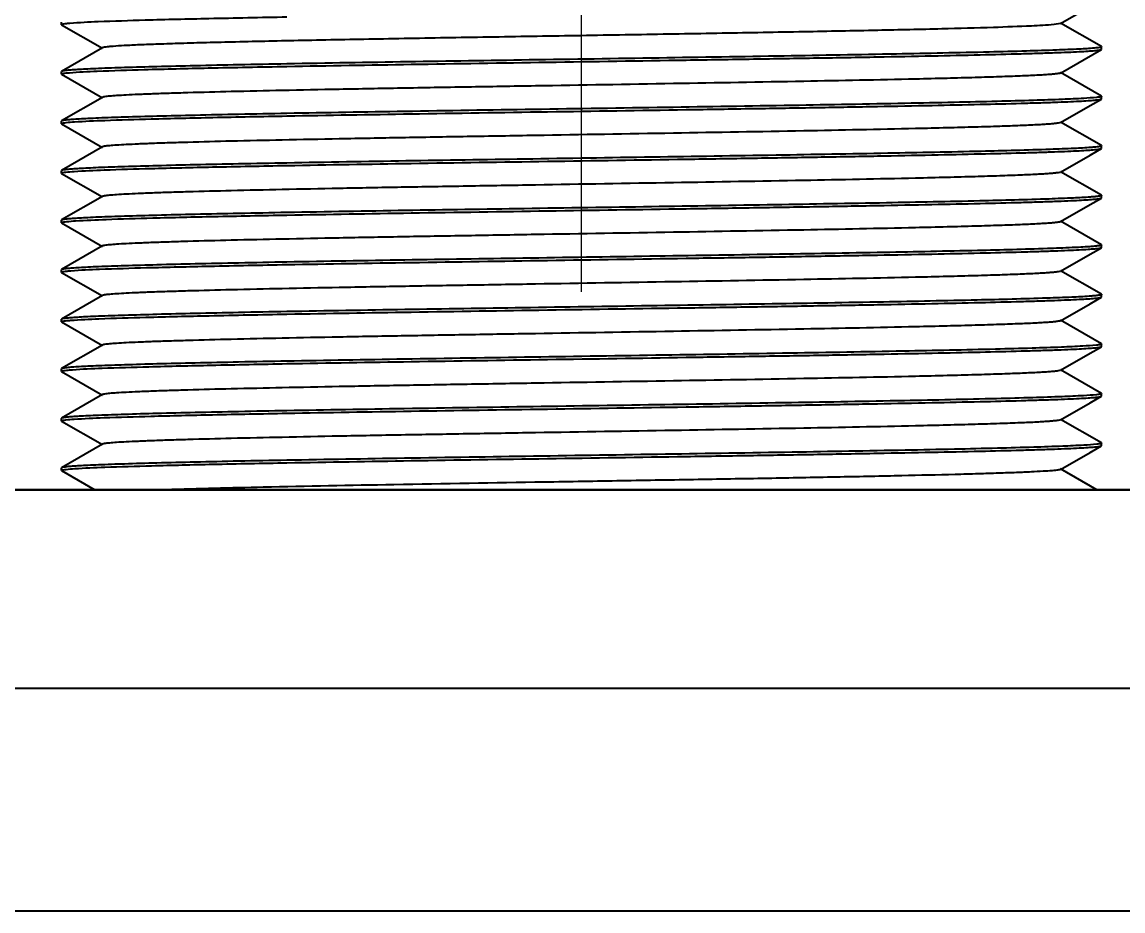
# Model space of a CAD drawing. Header units: millimetres. Extents: x 1122 to 9824, y -1894 to 216.
# Drawn here: x 9041.09 to 9063.32, y 94.32 to 112.26 of the extents above; entities that cross this region are included whole.
import ezdxf

# ---------------------------------------------------------------- set-up
doc = ezdxf.new("R2010")
doc.units = ezdxf.units.MM
doc.header["$LTSCALE"] = 40
doc.layers.add('DEF_LAYER_AXIS', color=7, linetype='Continuous')
doc.styles.add('DLB3013-CR2S_시공도$0$Daelim Dimension', font='')
doc.styles.get('DLB3013-CR2S_시공도$0$Daelim Dimension').set_extended_font_data('나눔고딕')
doc.dimstyles.new('DLB3013-CR2S_시공도$0$DEFAULT', dxfattribs={"dimscale": 2, "dimtxt": 2, "dimasz": 2, "dimexe": 0, "dimexo": 2, "dimgap": 1, "dimtad": 1, "dimdec": 1, "dimzin": 9, "dimdsep": 46, "dimtxsty": 'DLB3013-CR2S_시공도$0$Daelim Dimension', "dimcen": 0.5, "dimclrd": 252, "dimclre": 252, "dimclrt": 3, "dimadec": 1, "dimazin": 0, "dimtfac": 1, "dimtdec": 1, "dimtix": 1, "dimtmove": 0, "dimatfit": 3, "dimfxl": 1, "dimtolj": 1, "dimtzin": 1, "dimlwd": 9, "dimlwe": 9, "dimarcsym": 0})

# ---------------------------------------------------------------- blocks, each defined once
blk = doc.blocks.new('*D12')
at = {"color": 5, "lineweight": 9, "ltscale": 0.5, "transparency": 16777216}
for p, q in [((8880.08, 106.816), (8880.08, 151.352)), ((9052.384, 106.816), (9052.384, 151.352)), ((9043.384, 149.352), (8889.08, 149.352))]:
    blk.add_line(p, q, dxfattribs=at)
at = {"color": 5, "ltscale": 0.5, "transparency": 16777216}
for points in [[(8889.08, 150.852), (8889.08, 147.852), (8880.08, 149.352)], [(9043.384, 150.852), (9043.384, 147.852), (9052.384, 149.352)]]:
    blk.add_solid(points, dxfattribs=at)
at = {"layer": 'Defpoints', "color": 0, "ltscale": 0.5, "transparency": 16777216}
for p in [(8880.08, 149.352), (8880.08, 102.816), (9052.384, 102.816)]:
    blk.add_point(p, dxfattribs=at)
at = {"color": 7, "ltscale": 0.5, "transparency": 16777216, "insert": (8966.232, 156.796), "char_height": 10, "attachment_point": 5, "style": 'DLB3013-CR2S_시공도$0$Daelim Dimension'}
blk.add_mtext('\\A1;150~210', dxfattribs=at)

msp = doc.modelspace()

# ---------------------------------------------------------------- linework, layer by layer
at = {"color": 7, "linetype": 'Continuous'}
for p, q in [((9062.058, 112.229), (9062.653, 112.573)), ((9041.884, 112.208), (9041.885, 112.21)), ((9041.888, 112.204), (9041.884, 112.208)), ((9041.885, 112.21), (9041.885, 112.21)), ((9041.888, 112.204), (9042.711, 111.729)), ((9062.058, 112.229), (9061.925, 112.207)), ((9062.881, 111.763), (9062.058, 112.238)), ((9042.711, 111.738), (9041.888, 111.263)), ((9062.058, 111.229), (9062.881, 111.704)), ((9062.881, 111.763), (9062.884, 111.758)), ((9062.881, 111.704), (9062.884, 111.708)), ((9062.884, 111.757), (9062.883, 111.756)), ((9041.888, 111.263), (9041.884, 111.258)), ((9041.888, 111.204), (9041.884, 111.208)), ((9041.885, 111.21), (9041.885, 111.211)), ((9041.888, 111.204), (9042.711, 110.729)), ((9062.881, 110.763), (9062.058, 111.238)), ((9042.711, 110.738), (9041.888, 110.263)), ((9062.653, 110.573), (9062.881, 110.704)), ((9062.881, 110.763), (9062.884, 110.758)), ((9062.881, 110.704), (9062.884, 110.708)), ((9062.058, 110.229), (9062.653, 110.573)), ((9041.888, 110.263), (9041.884, 110.258)), ((9041.888, 110.204), (9041.884, 110.208)), ((9041.888, 110.204), (9042.711, 109.729)), ((9062.881, 109.763), (9062.058, 110.238)), ((9042.711, 109.738), (9041.888, 109.263)), ((9062.653, 109.573), (9062.881, 109.704)), ((9062.881, 109.763), (9062.884, 109.758)), ((9062.881, 109.704), (9062.884, 109.708)), ((9062.884, 109.758), (9062.884, 109.757)), ((9062.884, 109.757), (9062.884, 109.757)), ((9062.058, 109.229), (9062.653, 109.573)), ((9041.888, 109.263), (9041.884, 109.258)), ((9041.888, 109.204), (9041.884, 109.208)), ((9041.888, 109.204), (9042.711, 108.729)), ((9041.891, 109.214), (9041.892, 109.214)), ((9062.881, 108.763), (9062.058, 109.238)), ((9042.711, 108.738), (9041.888, 108.263)), ((9062.653, 108.573), (9062.881, 108.704)), ((9062.881, 108.763), (9062.884, 108.758)), ((9062.881, 108.704), (9062.884, 108.708)), ((9062.884, 108.758), (9062.884, 108.757)), ((9062.884, 108.757), (9062.884, 108.757)), ((9062.058, 108.229), (9062.653, 108.573)), ((9041.888, 108.263), (9041.884, 108.258)), ((9041.888, 108.204), (9041.884, 108.208)), ((9041.888, 108.204), (9042.711, 107.729)), ((9062.881, 107.763), (9062.058, 108.238)), ((9042.711, 107.738), (9041.888, 107.263)), ((9062.653, 107.573), (9062.881, 107.704)), ((9062.881, 107.763), (9062.884, 107.758)), ((9062.881, 107.704), (9062.884, 107.708)), ((9062.884, 107.758), (9062.884, 107.757)), ((9062.884, 107.757), (9062.884, 107.757)), ((9062.058, 107.229), (9062.653, 107.573)), ((9041.888, 107.263), (9041.884, 107.258)), ((9041.884, 107.208), (9041.885, 107.21)), ((9041.888, 107.204), (9041.884, 107.208)), ((9041.885, 107.21), (9041.885, 107.21)), ((9041.888, 107.204), (9042.711, 106.729)), ((9062.881, 106.763), (9062.058, 107.238)), ((9042.711, 106.738), (9041.888, 106.263)), ((9062.653, 106.573), (9062.881, 106.704)), ((9062.881, 106.763), (9062.884, 106.758)), ((9062.882, 106.755), (9062.881, 106.754)), ((9062.881, 106.704), (9062.884, 106.708)), ((9062.058, 106.229), (9062.653, 106.573)), ((9041.888, 106.263), (9041.884, 106.258)), ((9041.884, 106.208), (9041.885, 106.21)), ((9041.888, 106.204), (9041.884, 106.208)), ((9041.885, 106.21), (9041.885, 106.21)), ((9041.888, 106.204), (9042.711, 105.729)), ((9062.881, 105.763), (9062.058, 106.238)), ((9042.711, 105.738), (9041.888, 105.263)), ((9062.653, 105.573), (9062.881, 105.704)), ((9062.881, 105.763), (9062.884, 105.758)), ((9062.881, 105.704), (9062.884, 105.708)), ((9062.058, 105.229), (9062.653, 105.573)), ((9041.888, 105.263), (9041.884, 105.258)), ((9041.888, 105.204), (9041.884, 105.208)), ((9041.887, 105.212), (9041.888, 105.213)), ((9041.888, 105.204), (9042.711, 104.729)), ((9062.881, 104.763), (9062.058, 105.238)), ((9042.711, 104.738), (9041.888, 104.263)), ((9062.653, 104.573), (9062.881, 104.704)), ((9062.881, 104.763), (9062.884, 104.758)), ((9062.881, 104.704), (9062.884, 104.708)), ((9062.058, 104.229), (9062.653, 104.573)), ((9041.888, 104.263), (9041.884, 104.258)), ((9041.888, 104.204), (9041.884, 104.208)), ((9041.888, 104.204), (9042.711, 103.729)), ((9062.881, 103.763), (9062.058, 104.238)), ((9042.711, 103.738), (9041.888, 103.263)), ((9062.653, 103.573), (9062.881, 103.704)), ((9062.881, 103.763), (9062.884, 103.758)), ((9062.881, 103.704), (9062.884, 103.708)), ((9062.058, 103.229), (9062.653, 103.573)), ((9041.888, 103.263), (9041.884, 103.258)), ((9041.888, 103.204), (9041.884, 103.208)), ((9041.888, 103.204), (9042.56, 102.816)), ((9062.788, 102.816), (9062.058, 103.238)), ((9081.384, 102.816), (9023.384, 102.816)), ((9023.384, 98.816), (9081.384, 98.816)), ((9038.384, 94.316), (9066.384, 94.316))]:
    msp.add_line(p, q, dxfattribs=at)
at = {"ltscale": 0.5}
msp.add_line((8803.089, 102.816), (9511.995, 102.816), dxfattribs=at)
at = {"color": 7, "linetype": 'Continuous'}
for points, knots in [([(9042.056, 112.237), (9042.245, 112.253), (9042.751, 112.275), (9043.685, 112.305), (9044.956, 112.334), (9045.911, 112.353), (9046.437, 112.363)], [0, 0, 0, 0, 0.130107, 0.346186, 0.639935, 1, 1, 1, 1]), ([(9041.885, 112.21), (9041.889, 112.215), (9041.907, 112.219), (9041.939, 112.225), (9041.992, 112.231), (9042.033, 112.235), (9042.056, 112.237)], [0, 0, 0, 0, 0.094898, 0.291823, 0.593421, 1, 1, 1, 1]), ([(9061.925, 112.207), (9061.773, 112.192), (9061.365, 112.172), (9060.609, 112.143), (9059.575, 112.116), (9058.298, 112.087), (9056.821, 112.059), (9055.195, 112.03), (9053.474, 112.001), (9051.716, 111.972), (9049.98, 111.944), (9048.326, 111.915), (9046.809, 111.886), (9045.654, 111.862), (9044.836, 111.841), (9044.316, 111.827), (9043.864, 111.812), (9043.483, 111.798), (9043.178, 111.784), (9042.973, 111.771), (9042.848, 111.761), (9042.784, 111.754), (9042.741, 111.747), (9042.718, 111.742), (9042.711, 111.738)], [0, 0, 0, 0, 0.02387, 0.063682, 0.118101, 0.185295, 0.262996, 0.348581, 0.43916, 0.531675, 0.623002, 0.710056, 0.789899, 0.859835, 0.890334, 0.917504, 0.94111, 0.960961, 0.976882, 0.988748, 0.993128, 0.996461, 0.998748, 1, 1, 1, 1]), ([(9062.736, 111.732), (9062.636, 111.723), (9062.383, 111.708), (9061.926, 111.689), (9061.321, 111.67), (9060.243, 111.642), (9058.612, 111.608), (9056.39, 111.57), (9053.917, 111.531), (9050.571, 111.481), (9048.067, 111.442), (9046.437, 111.413)], [0, 0, 0, 0, 0.018503, 0.046662, 0.08403, 0.130036, 0.244945, 0.384217, 0.539155, 0.700093, 1, 1, 1, 1]), ([(9046.437, 111.363), (9047.273, 111.378), (9049.026, 111.407), (9051.714, 111.448), (9054.018, 111.483), (9055.836, 111.512), (9057.123, 111.533), (9058.324, 111.554), (9059.419, 111.575), (9060.387, 111.596), (9061.106, 111.614), (9061.606, 111.629), (9061.92, 111.639), (9062.19, 111.65), (9062.417, 111.66), (9062.599, 111.671), (9062.734, 111.681), (9062.818, 111.689), (9062.862, 111.698), (9062.876, 111.702), (9062.881, 111.704)], [0, 0, 0, 0, 0.152439, 0.31984, 0.490227, 0.572712, 0.651405, 0.724892, 0.791853, 0.851082, 0.901513, 0.923143, 0.942246, 0.958742, 0.972555, 0.983621, 0.9919, 0.997355, 0.999024, 1, 1, 1, 1]), ([(9062.883, 111.756), (9062.88, 111.752), (9062.864, 111.749), (9062.836, 111.742), (9062.791, 111.737), (9062.756, 111.733), (9062.736, 111.732)], [0, 0, 0, 0, 0.100121, 0.29881, 0.598663, 1, 1, 1, 1]), ([(9062.884, 111.758), (9062.884, 111.758), (9062.884, 111.758), (9062.884, 111.757), (9062.884, 111.757)], [0, 0, 0, 0, 0.476083, 1, 1, 1, 1]), ([(9046.437, 111.413), (9046.112, 111.407), (9045.493, 111.395), (9044.618, 111.376), (9043.849, 111.358), (9043.2, 111.339), (9042.736, 111.324), (9042.431, 111.31), (9042.254, 111.301), (9042.112, 111.292), (9042.005, 111.284), (9041.935, 111.274), (9041.898, 111.268), (9041.888, 111.263)], [0, 0, 0, 0, 0.214254, 0.40763, 0.577152, 0.720566, 0.835937, 0.88257, 0.921622, 0.952971, 0.9765, 0.992159, 1, 1, 1, 1]), ([(9041.884, 111.208), (9041.884, 111.209), (9041.885, 111.209), (9041.885, 111.21), (9041.885, 111.21)], [0, 0, 0, 0, 0.47855, 1, 1, 1, 1]), ([(9041.885, 111.211), (9041.889, 111.214), (9041.906, 111.218), (9041.936, 111.225), (9041.985, 111.231), (9042.022, 111.234), (9042.044, 111.236)], [0, 0, 0, 0, 0.097503, 0.295262, 0.595966, 1, 1, 1, 1]), ([(9042.044, 111.236), (9042.231, 111.252), (9042.734, 111.274), (9043.669, 111.304), (9044.946, 111.334), (9045.907, 111.353), (9046.437, 111.363)], [0, 0, 0, 0, 0.128187, 0.343721, 0.638184, 1, 1, 1, 1]), ([(9062.058, 111.229), (9062.05, 111.225), (9062.026, 111.22), (9061.979, 111.212), (9061.91, 111.205), (9061.819, 111.197), (9061.705, 111.19), (9061.511, 111.179), (9061.217, 111.166), (9060.802, 111.151), (9060.309, 111.136), (9059.743, 111.121), (9058.588, 111.093), (9056.746, 111.057), (9054.187, 111.013), (9051.922, 110.976), (9050.091, 110.945), (9048.77, 110.923), (9047.525, 110.9), (9046.381, 110.877), (9045.362, 110.855), (9044.602, 110.835), (9044.072, 110.819), (9043.738, 110.808), (9043.449, 110.796), (9043.207, 110.785), (9043.013, 110.774), (9042.868, 110.763), (9042.778, 110.754), (9042.731, 110.745), (9042.716, 110.741), (9042.711, 110.738)], [0, 0, 0, 0, 0.001327, 0.003784, 0.007382, 0.012117, 0.017983, 0.024967, 0.042217, 0.063716, 0.08926, 0.118617, 0.151512, 0.268237, 0.404203, 0.548122, 0.619329, 0.688046, 0.752839, 0.812359, 0.86536, 0.910739, 0.930271, 0.947553, 0.9625, 0.975035, 0.98509, 0.992619, 0.997588, 0.999109, 1, 1, 1, 1]), ([(9062.788, 110.737), (9062.7, 110.727), (9062.469, 110.713), (9062.043, 110.693), (9061.46, 110.674), (9060.731, 110.654), (9059.866, 110.634), (9058.485, 110.606), (9056.542, 110.572), (9054.041, 110.533), (9051.433, 110.494), (9048.886, 110.455), (9047.228, 110.427), (9046.437, 110.413)], [0, 0, 0, 0, 0.016213, 0.042445, 0.078281, 0.12315, 0.176326, 0.236948, 0.376503, 0.532807, 0.695795, 0.854945, 1, 1, 1, 1]), ([(9046.437, 110.363), (9047.273, 110.378), (9049.026, 110.407), (9051.714, 110.448), (9054.018, 110.483), (9055.836, 110.512), (9057.123, 110.533), (9058.324, 110.554), (9059.419, 110.575), (9060.387, 110.596), (9061.106, 110.614), (9061.606, 110.629), (9061.92, 110.639), (9062.19, 110.65), (9062.417, 110.66), (9062.599, 110.671), (9062.734, 110.681), (9062.818, 110.689), (9062.862, 110.698), (9062.876, 110.702), (9062.881, 110.704)], [0, 0, 0, 0, 0.15244, 0.319838, 0.490223, 0.572708, 0.651402, 0.724893, 0.791854, 0.85108, 0.901513, 0.92314, 0.942245, 0.95874, 0.97255, 0.983621, 0.991898, 0.997352, 0.999023, 1, 1, 1, 1]), ([(9062.884, 110.758), (9062.884, 110.756), (9062.874, 110.751), (9062.857, 110.747), (9062.826, 110.741), (9062.802, 110.738), (9062.788, 110.737)], [0, 0, 0, 0, 0.080876, 0.269489, 0.575344, 1, 1, 1, 1]), ([(9046.437, 110.413), (9046.112, 110.407), (9045.493, 110.395), (9044.618, 110.376), (9043.849, 110.358), (9043.2, 110.339), (9042.736, 110.324), (9042.431, 110.31), (9042.254, 110.301), (9042.112, 110.292), (9042.005, 110.284), (9041.935, 110.274), (9041.898, 110.268), (9041.888, 110.263)], [0, 0, 0, 0, 0.214252, 0.407631, 0.577154, 0.720569, 0.835941, 0.882575, 0.921626, 0.952973, 0.976504, 0.992161, 1, 1, 1, 1]), ([(9042.148, 110.244), (9042.351, 110.258), (9042.868, 110.279), (9043.798, 110.307), (9045.025, 110.336), (9045.938, 110.353), (9046.437, 110.363)], [0, 0, 0, 0, 0.142101, 0.361572, 0.650864, 1, 1, 1, 1]), ([(9041.884, 110.208), (9041.884, 110.209), (9041.886, 110.213), (9041.89, 110.214), (9041.893, 110.215)], [0, 0, 0, 0, 0.151509, 1, 1, 1, 1]), ([(9041.893, 110.215), (9041.903, 110.219), (9041.931, 110.224), (9042.016, 110.235), (9042.091, 110.24), (9042.148, 110.244)], [0, 0, 0, 0, 0.123557, 0.331324, 1, 1, 1, 1]), ([(9062.058, 110.229), (9062.05, 110.225), (9062.026, 110.22), (9061.979, 110.212), (9061.91, 110.205), (9061.819, 110.197), (9061.705, 110.19), (9061.511, 110.179), (9061.217, 110.166), (9060.802, 110.151), (9060.309, 110.136), (9059.743, 110.121), (9058.588, 110.093), (9056.746, 110.057), (9054.187, 110.013), (9051.922, 109.976), (9050.091, 109.945), (9048.77, 109.923), (9047.525, 109.9), (9046.381, 109.877), (9045.362, 109.855), (9044.602, 109.835), (9044.072, 109.819), (9043.738, 109.808), (9043.449, 109.796), (9043.207, 109.785), (9043.013, 109.774), (9042.868, 109.763), (9042.778, 109.754), (9042.731, 109.745), (9042.716, 109.741), (9042.711, 109.738)], [0, 0, 0, 0, 0.001326, 0.003781, 0.00738, 0.012117, 0.017982, 0.024963, 0.042217, 0.063713, 0.089259, 0.118614, 0.151511, 0.268235, 0.404201, 0.548121, 0.619327, 0.688044, 0.752838, 0.812356, 0.865357, 0.910739, 0.930267, 0.947552, 0.962499, 0.975032, 0.98509, 0.992617, 0.997585, 0.999108, 1, 1, 1, 1]), ([(9062.671, 109.726), (9062.559, 109.718), (9062.284, 109.703), (9061.544, 109.675), (9060.289, 109.643), (9058.444, 109.605), (9056.233, 109.568), (9053.79, 109.53), (9050.498, 109.48), (9048.037, 109.442), (9046.437, 109.413)], [0, 0, 0, 0, 0.020775, 0.050821, 0.136806, 0.252791, 0.391777, 0.545359, 0.704281, 1, 1, 1, 1]), ([(9046.437, 109.363), (9047.273, 109.378), (9049.026, 109.407), (9051.714, 109.448), (9054.018, 109.483), (9055.836, 109.511), (9057.122, 109.533), (9058.324, 109.554), (9059.418, 109.575), (9060.387, 109.596), (9061.106, 109.614), (9061.606, 109.629), (9061.92, 109.639), (9062.19, 109.65), (9062.417, 109.66), (9062.599, 109.671), (9062.734, 109.681), (9062.818, 109.689), (9062.862, 109.698), (9062.876, 109.702), (9062.881, 109.704)], [0, 0, 0, 0, 0.152437, 0.319827, 0.490204, 0.572691, 0.651387, 0.72488, 0.791842, 0.85107, 0.901504, 0.923133, 0.94224, 0.958736, 0.972548, 0.98362, 0.991897, 0.997352, 0.999023, 1, 1, 1, 1]), ([(9062.884, 109.757), (9062.88, 109.751), (9062.857, 109.748), (9062.818, 109.739), (9062.752, 109.733), (9062.701, 109.728), (9062.671, 109.726)], [0, 0, 0, 0, 0.088134, 0.282952, 0.586883, 1, 1, 1, 1]), ([(9046.437, 109.413), (9046.112, 109.407), (9045.493, 109.395), (9044.618, 109.376), (9043.849, 109.358), (9043.2, 109.339), (9042.736, 109.324), (9042.431, 109.31), (9042.254, 109.301), (9042.112, 109.292), (9042.005, 109.284), (9041.935, 109.274), (9041.898, 109.268), (9041.888, 109.263)], [0, 0, 0, 0, 0.214272, 0.407622, 0.577137, 0.720559, 0.83593, 0.882563, 0.921623, 0.952968, 0.976495, 0.992162, 1, 1, 1, 1]), ([(9041.884, 109.208), (9041.884, 109.21), (9041.888, 109.212), (9041.89, 109.214), (9041.891, 109.214)], [0, 0, 0, 0, 0.636136, 1, 1, 1, 1]), ([(9041.892, 109.214), (9041.901, 109.218), (9041.928, 109.223), (9042.011, 109.235), (9042.085, 109.24), (9042.141, 109.244)], [0, 0, 0, 0, 0.119972, 0.326485, 1, 1, 1, 1]), ([(9042.141, 109.244), (9042.343, 109.258), (9042.86, 109.279), (9043.791, 109.307), (9045.02, 109.335), (9045.936, 109.353), (9046.437, 109.363)], [0, 0, 0, 0, 0.141343, 0.360597, 0.650165, 1, 1, 1, 1]), ([(9062.058, 109.229), (9062.05, 109.225), (9062.026, 109.22), (9061.979, 109.212), (9061.91, 109.205), (9061.819, 109.197), (9061.705, 109.19), (9061.511, 109.179), (9061.217, 109.166), (9060.802, 109.151), (9060.309, 109.136), (9059.743, 109.121), (9058.588, 109.093), (9056.746, 109.057), (9054.187, 109.013), (9051.922, 108.976), (9050.091, 108.945), (9048.77, 108.923), (9047.525, 108.9), (9046.381, 108.877), (9045.362, 108.855), (9044.602, 108.835), (9044.072, 108.819), (9043.738, 108.808), (9043.449, 108.796), (9043.207, 108.785), (9043.013, 108.774), (9042.868, 108.763), (9042.778, 108.754), (9042.731, 108.745), (9042.716, 108.741), (9042.711, 108.738)], [0, 0, 0, 0, 0.001328, 0.003784, 0.00738, 0.012116, 0.017984, 0.024967, 0.042217, 0.063716, 0.089259, 0.118617, 0.151511, 0.268237, 0.404203, 0.548122, 0.619329, 0.688046, 0.752839, 0.812357, 0.86536, 0.91074, 0.93027, 0.947552, 0.962501, 0.975034, 0.985089, 0.99262, 0.997586, 0.999108, 1, 1, 1, 1]), ([(9062.66, 108.725), (9062.546, 108.717), (9062.268, 108.703), (9061.523, 108.674), (9060.263, 108.642), (9058.417, 108.605), (9056.208, 108.567), (9053.769, 108.529), (9050.486, 108.48), (9048.033, 108.442), (9046.437, 108.413)], [0, 0, 0, 0, 0.021126, 0.051467, 0.137858, 0.25401, 0.392952, 0.546327, 0.704932, 1, 1, 1, 1]), ([(9046.437, 108.363), (9047.273, 108.378), (9049.026, 108.407), (9051.714, 108.448), (9054.018, 108.483), (9055.836, 108.511), (9057.122, 108.533), (9058.324, 108.554), (9059.418, 108.575), (9060.387, 108.596), (9061.106, 108.614), (9061.606, 108.629), (9061.92, 108.639), (9062.19, 108.65), (9062.417, 108.66), (9062.599, 108.671), (9062.734, 108.681), (9062.818, 108.689), (9062.862, 108.698), (9062.876, 108.702), (9062.881, 108.704)], [0, 0, 0, 0, 0.152437, 0.319824, 0.490203, 0.572691, 0.651387, 0.724878, 0.79184, 0.851066, 0.9015, 0.92313, 0.942238, 0.958734, 0.972547, 0.983619, 0.991896, 0.997352, 0.999023, 1, 1, 1, 1]), ([(9062.884, 108.757), (9062.883, 108.755), (9062.876, 108.752), (9062.856, 108.746), (9062.814, 108.74), (9062.745, 108.732), (9062.691, 108.728), (9062.66, 108.725)], [0, 0, 0, 0, 0.03099, 0.08743, 0.281671, 0.585857, 1, 1, 1, 1]), ([(9046.437, 108.413), (9046.112, 108.407), (9045.493, 108.395), (9044.618, 108.376), (9043.849, 108.358), (9043.2, 108.339), (9042.736, 108.324), (9042.431, 108.31), (9042.254, 108.301), (9042.112, 108.292), (9042.005, 108.284), (9041.935, 108.274), (9041.898, 108.268), (9041.888, 108.263)], [0, 0, 0, 0, 0.214273, 0.407627, 0.577136, 0.720554, 0.835925, 0.882559, 0.921619, 0.952966, 0.976494, 0.992161, 1, 1, 1, 1]), ([(9042.17, 108.246), (9042.376, 108.259), (9042.894, 108.28), (9043.823, 108.308), (9045.04, 108.336), (9045.944, 108.353), (9046.437, 108.363)], [0, 0, 0, 0, 0.144558, 0.364711, 0.653088, 1, 1, 1, 1]), ([(9041.884, 108.208), (9041.884, 108.209), (9041.887, 108.214), (9041.893, 108.215), (9041.898, 108.216)], [0, 0, 0, 0, 0.135456, 1, 1, 1, 1]), ([(9041.898, 108.216), (9041.909, 108.22), (9041.94, 108.225), (9042.031, 108.236), (9042.11, 108.242), (9042.17, 108.246)], [0, 0, 0, 0, 0.131397, 0.3419, 1, 1, 1, 1]), ([(9062.058, 108.229), (9062.05, 108.225), (9062.026, 108.22), (9061.979, 108.212), (9061.91, 108.205), (9061.819, 108.197), (9061.705, 108.19), (9061.511, 108.179), (9061.217, 108.166), (9060.802, 108.151), (9060.309, 108.136), (9059.743, 108.121), (9058.588, 108.093), (9056.746, 108.057), (9054.187, 108.013), (9051.922, 107.976), (9050.091, 107.945), (9048.77, 107.923), (9047.525, 107.9), (9046.381, 107.877), (9045.362, 107.855), (9044.602, 107.835), (9044.072, 107.819), (9043.738, 107.808), (9043.449, 107.796), (9043.207, 107.785), (9043.013, 107.774), (9042.868, 107.763), (9042.778, 107.754), (9042.731, 107.745), (9042.716, 107.741), (9042.711, 107.738)], [0, 0, 0, 0, 0.001326, 0.003783, 0.007381, 0.012117, 0.017981, 0.024965, 0.042217, 0.063714, 0.08926, 0.118616, 0.151512, 0.268236, 0.404203, 0.548122, 0.619328, 0.688045, 0.752839, 0.812358, 0.865359, 0.910739, 0.930269, 0.947553, 0.962499, 0.975034, 0.98509, 0.992618, 0.997587, 0.999109, 1, 1, 1, 1]), ([(9062.641, 107.724), (9062.524, 107.716), (9062.24, 107.701), (9061.487, 107.673), (9060.221, 107.641), (9058.372, 107.604), (9056.167, 107.566), (9053.736, 107.529), (9050.467, 107.479), (9048.025, 107.442), (9046.437, 107.413)], [0, 0, 0, 0, 0.021703, 0.052523, 0.139575, 0.255993, 0.394858, 0.547891, 0.705988, 1, 1, 1, 1]), ([(9046.437, 107.363), (9047.273, 107.378), (9049.026, 107.407), (9051.714, 107.448), (9054.018, 107.483), (9055.836, 107.511), (9057.122, 107.533), (9058.324, 107.554), (9059.418, 107.575), (9060.387, 107.596), (9061.106, 107.614), (9061.606, 107.629), (9061.92, 107.639), (9062.19, 107.65), (9062.417, 107.66), (9062.599, 107.671), (9062.734, 107.681), (9062.818, 107.689), (9062.862, 107.698), (9062.876, 107.702), (9062.881, 107.704)], [0, 0, 0, 0, 0.152438, 0.319824, 0.490209, 0.572697, 0.651392, 0.724881, 0.79184, 0.851067, 0.901502, 0.923132, 0.94224, 0.958735, 0.972548, 0.98362, 0.991896, 0.997352, 0.999023, 1, 1, 1, 1]), ([(9062.884, 107.757), (9062.883, 107.755), (9062.876, 107.752), (9062.854, 107.745), (9062.808, 107.739), (9062.734, 107.731), (9062.675, 107.726), (9062.641, 107.724)], [0, 0, 0, 0, 0.029772, 0.085351, 0.278977, 0.583894, 1, 1, 1, 1]), ([(9046.437, 107.413), (9046.112, 107.407), (9045.493, 107.395), (9044.618, 107.376), (9043.849, 107.358), (9043.2, 107.339), (9042.736, 107.324), (9042.431, 107.31), (9042.254, 107.301), (9042.112, 107.292), (9042.005, 107.284), (9041.935, 107.274), (9041.898, 107.268), (9041.888, 107.263)], [0, 0, 0, 0, 0.214279, 0.407631, 0.577141, 0.720559, 0.835924, 0.882559, 0.921621, 0.952965, 0.976495, 0.992164, 1, 1, 1, 1]), ([(9041.885, 107.21), (9041.889, 107.215), (9041.909, 107.219), (9041.945, 107.226), (9042.004, 107.232), (9042.049, 107.237), (9042.076, 107.239)], [0, 0, 0, 0, 0.091345, 0.28715, 0.589971, 1, 1, 1, 1]), ([(9042.076, 107.239), (9042.268, 107.254), (9042.777, 107.276), (9043.711, 107.305), (9044.972, 107.334), (9045.917, 107.353), (9046.437, 107.363)], [0, 0, 0, 0, 0.132962, 0.349842, 0.642529, 1, 1, 1, 1]), ([(9062.058, 107.229), (9062.05, 107.225), (9062.026, 107.22), (9061.979, 107.212), (9061.91, 107.205), (9061.819, 107.197), (9061.705, 107.19), (9061.511, 107.179), (9061.217, 107.166), (9060.802, 107.151), (9060.309, 107.136), (9059.743, 107.121), (9058.588, 107.093), (9056.746, 107.057), (9054.187, 107.013), (9051.922, 106.976), (9050.091, 106.945), (9048.77, 106.923), (9047.525, 106.9), (9046.381, 106.877), (9045.362, 106.855), (9044.602, 106.835), (9044.072, 106.819), (9043.738, 106.808), (9043.449, 106.796), (9043.207, 106.785), (9043.013, 106.774), (9042.868, 106.763), (9042.778, 106.754), (9042.731, 106.745), (9042.716, 106.741), (9042.711, 106.738)], [0, 0, 0, 0, 0.001327, 0.003781, 0.007379, 0.012117, 0.017983, 0.024964, 0.042217, 0.063713, 0.089259, 0.118615, 0.151511, 0.268236, 0.404201, 0.548121, 0.619327, 0.688045, 0.752838, 0.812356, 0.865358, 0.910739, 0.930268, 0.947551, 0.9625, 0.975032, 0.985089, 0.992618, 0.997584, 0.999107, 1, 1, 1, 1]), ([(9062.636, 106.724), (9062.519, 106.715), (9062.234, 106.701), (9061.479, 106.673), (9060.212, 106.641), (9058.363, 106.604), (9056.158, 106.566), (9053.729, 106.529), (9050.463, 106.479), (9048.024, 106.442), (9046.437, 106.413)], [0, 0, 0, 0, 0.021825, 0.052749, 0.139943, 0.256416, 0.395261, 0.548222, 0.706215, 1, 1, 1, 1]), ([(9046.437, 106.363), (9047.273, 106.378), (9049.026, 106.407), (9051.714, 106.448), (9054.018, 106.483), (9055.836, 106.511), (9057.122, 106.533), (9058.324, 106.554), (9059.418, 106.575), (9060.387, 106.596), (9061.106, 106.614), (9061.606, 106.629), (9061.92, 106.639), (9062.19, 106.65), (9062.417, 106.66), (9062.599, 106.671), (9062.734, 106.681), (9062.818, 106.689), (9062.862, 106.698), (9062.876, 106.702), (9062.881, 106.704)], [0, 0, 0, 0, 0.152436, 0.319829, 0.490217, 0.572705, 0.6514, 0.724886, 0.791845, 0.851075, 0.901508, 0.923139, 0.942243, 0.95874, 0.972553, 0.983621, 0.9919, 0.997355, 0.999024, 1, 1, 1, 1]), ([(9062.881, 106.754), (9062.873, 106.75), (9062.848, 106.745), (9062.799, 106.737), (9062.725, 106.73), (9062.669, 106.726), (9062.636, 106.724)], [0, 0, 0, 0, 0.107031, 0.308975, 0.606688, 1, 1, 1, 1]), ([(9062.884, 106.758), (9062.884, 106.758), (9062.884, 106.756), (9062.882, 106.755), (9062.882, 106.755)], [0, 0, 0, 0, 0.412826, 1, 1, 1, 1]), ([(9046.437, 106.413), (9046.112, 106.407), (9045.493, 106.395), (9044.618, 106.376), (9043.849, 106.358), (9043.2, 106.339), (9042.736, 106.324), (9042.431, 106.31), (9042.254, 106.301), (9042.112, 106.292), (9042.005, 106.284), (9041.935, 106.274), (9041.898, 106.268), (9041.888, 106.263)], [0, 0, 0, 0, 0.21426, 0.407635, 0.577152, 0.720562, 0.83593, 0.882562, 0.921617, 0.952967, 0.976497, 0.992158, 1, 1, 1, 1]), ([(9042.066, 106.238), (9042.258, 106.254), (9042.765, 106.275), (9043.699, 106.305), (9044.964, 106.334), (9045.914, 106.353), (9046.437, 106.363)], [0, 0, 0, 0, 0.131629, 0.348137, 0.64132, 1, 1, 1, 1]), ([(9041.885, 106.21), (9041.889, 106.215), (9041.908, 106.219), (9041.942, 106.226), (9041.998, 106.232), (9042.041, 106.236), (9042.066, 106.238)], [0, 0, 0, 0, 0.092961, 0.289275, 0.59154, 1, 1, 1, 1]), ([(9062.058, 106.229), (9062.05, 106.225), (9062.026, 106.22), (9061.979, 106.212), (9061.91, 106.205), (9061.819, 106.197), (9061.705, 106.19), (9061.511, 106.179), (9061.217, 106.166), (9060.802, 106.151), (9060.309, 106.136), (9059.743, 106.121), (9058.588, 106.093), (9056.746, 106.057), (9054.187, 106.013), (9051.922, 105.976), (9050.091, 105.945), (9048.77, 105.923), (9047.525, 105.9), (9046.381, 105.877), (9045.362, 105.855), (9044.602, 105.835), (9044.072, 105.819), (9043.738, 105.808), (9043.449, 105.796), (9043.207, 105.785), (9043.013, 105.774), (9042.868, 105.763), (9042.778, 105.754), (9042.731, 105.745), (9042.716, 105.741), (9042.711, 105.738)], [0, 0, 0, 0, 0.001328, 0.003785, 0.007382, 0.012117, 0.017983, 0.024967, 0.042217, 0.063716, 0.08926, 0.118618, 0.151512, 0.268238, 0.404203, 0.548122, 0.619329, 0.688046, 0.752839, 0.812358, 0.865361, 0.91074, 0.930271, 0.947553, 0.9625, 0.975035, 0.98509, 0.992619, 0.997587, 0.999108, 1, 1, 1, 1]), ([(9062.779, 105.736), (9062.688, 105.726), (9062.453, 105.712), (9062.021, 105.692), (9061.433, 105.673), (9060.37, 105.644), (9058.743, 105.611), (9056.512, 105.572), (9054.016, 105.533), (9051.416, 105.494), (9048.878, 105.455), (9047.225, 105.427), (9046.437, 105.413)], [0, 0, 0, 0, 0.016672, 0.043292, 0.079438, 0.124538, 0.23856, 0.378058, 0.534092, 0.696668, 0.855354, 1, 1, 1, 1]), ([(9046.437, 105.363), (9047.273, 105.378), (9049.026, 105.407), (9051.714, 105.448), (9054.018, 105.483), (9055.836, 105.512), (9057.122, 105.533), (9058.324, 105.554), (9059.419, 105.575), (9060.387, 105.596), (9061.106, 105.614), (9061.606, 105.629), (9061.92, 105.639), (9062.19, 105.65), (9062.417, 105.66), (9062.599, 105.671), (9062.734, 105.681), (9062.818, 105.689), (9062.862, 105.698), (9062.876, 105.702), (9062.881, 105.704)], [0, 0, 0, 0, 0.152437, 0.319836, 0.490224, 0.572711, 0.651403, 0.724889, 0.79185, 0.85108, 0.901512, 0.923142, 0.942246, 0.958742, 0.972555, 0.983621, 0.9919, 0.997355, 0.999024, 1, 1, 1, 1]), ([(9062.884, 105.758), (9062.884, 105.755), (9062.873, 105.75), (9062.855, 105.746), (9062.82, 105.74), (9062.794, 105.737), (9062.779, 105.736)], [0, 0, 0, 0, 0.079574, 0.268137, 0.574487, 1, 1, 1, 1]), ([(9046.437, 105.413), (9046.112, 105.407), (9045.493, 105.395), (9044.618, 105.376), (9043.849, 105.358), (9043.2, 105.339), (9042.736, 105.324), (9042.431, 105.31), (9042.254, 105.301), (9042.112, 105.292), (9042.005, 105.284), (9041.935, 105.274), (9041.898, 105.268), (9041.888, 105.263)], [0, 0, 0, 0, 0.214257, 0.407633, 0.577153, 0.720566, 0.835936, 0.882568, 0.921621, 0.952969, 0.976498, 0.992158, 1, 1, 1, 1]), ([(9041.884, 105.208), (9041.884, 105.209), (9041.885, 105.211), (9041.887, 105.212), (9041.887, 105.212)], [0, 0, 0, 0, 0.409986, 1, 1, 1, 1]), ([(9041.888, 105.213), (9041.896, 105.217), (9041.919, 105.221), (9041.963, 105.228), (9042.03, 105.235), (9042.08, 105.239), (9042.109, 105.241)], [0, 0, 0, 0, 0.110235, 0.313205, 0.609826, 1, 1, 1, 1]), ([(9042.109, 105.241), (9042.307, 105.256), (9042.82, 105.277), (9043.753, 105.306), (9044.998, 105.335), (9045.927, 105.353), (9046.437, 105.363)], [0, 0, 0, 0, 0.137487, 0.355656, 0.646664, 1, 1, 1, 1]), ([(9062.058, 105.229), (9062.05, 105.225), (9062.026, 105.22), (9061.979, 105.212), (9061.91, 105.205), (9061.819, 105.197), (9061.705, 105.19), (9061.511, 105.179), (9061.217, 105.166), (9060.802, 105.151), (9060.309, 105.136), (9059.743, 105.121), (9058.588, 105.093), (9056.746, 105.057), (9054.187, 105.013), (9051.922, 104.976), (9050.091, 104.945), (9048.77, 104.923), (9047.525, 104.9), (9046.381, 104.877), (9045.362, 104.855), (9044.602, 104.835), (9044.072, 104.819), (9043.738, 104.808), (9043.449, 104.796), (9043.207, 104.785), (9043.013, 104.774), (9042.868, 104.763), (9042.778, 104.754), (9042.731, 104.745), (9042.716, 104.741), (9042.711, 104.738)], [0, 0, 0, 0, 0.001325, 0.003781, 0.00738, 0.012117, 0.017981, 0.024964, 0.042217, 0.063713, 0.08926, 0.118614, 0.151512, 0.268235, 0.404202, 0.548121, 0.619327, 0.688044, 0.752839, 0.812357, 0.865358, 0.910739, 0.930268, 0.947553, 0.962499, 0.975033, 0.98509, 0.992617, 0.997586, 0.999108, 1, 1, 1, 1]), ([(9062.785, 104.736), (9062.696, 104.727), (9062.463, 104.712), (9062.035, 104.693), (9061.45, 104.674), (9060.389, 104.645), (9058.763, 104.611), (9056.531, 104.572), (9054.032, 104.533), (9051.427, 104.494), (9048.883, 104.455), (9047.227, 104.427), (9046.437, 104.413)], [0, 0, 0, 0, 0.01638, 0.042753, 0.078703, 0.123656, 0.237536, 0.37707, 0.533275, 0.696114, 0.855095, 1, 1, 1, 1]), ([(9046.437, 104.363), (9047.273, 104.378), (9049.026, 104.407), (9051.714, 104.448), (9054.018, 104.483), (9055.836, 104.512), (9057.123, 104.533), (9058.324, 104.554), (9059.419, 104.575), (9060.387, 104.596), (9061.106, 104.614), (9061.606, 104.629), (9061.92, 104.639), (9062.19, 104.65), (9062.417, 104.66), (9062.599, 104.671), (9062.734, 104.681), (9062.818, 104.689), (9062.862, 104.698), (9062.876, 104.702), (9062.881, 104.704)], [0, 0, 0, 0, 0.15244, 0.319841, 0.490228, 0.572713, 0.651406, 0.724893, 0.791854, 0.851083, 0.901514, 0.923143, 0.942246, 0.958742, 0.972554, 0.983621, 0.9919, 0.997355, 0.999024, 1, 1, 1, 1]), ([(9062.884, 104.758), (9062.884, 104.756), (9062.874, 104.751), (9062.856, 104.746), (9062.824, 104.741), (9062.799, 104.738), (9062.785, 104.736)], [0, 0, 0, 0, 0.080432, 0.26905, 0.575078, 1, 1, 1, 1]), ([(9046.437, 104.413), (9046.112, 104.407), (9045.493, 104.395), (9044.618, 104.376), (9043.849, 104.358), (9043.2, 104.339), (9042.736, 104.324), (9042.431, 104.31), (9042.254, 104.301), (9042.112, 104.292), (9042.005, 104.284), (9041.935, 104.274), (9041.898, 104.268), (9041.888, 104.263)], [0, 0, 0, 0, 0.214266, 0.407628, 0.577146, 0.720565, 0.835936, 0.882567, 0.921623, 0.95297, 0.976496, 0.992159, 1, 1, 1, 1]), ([(9042.138, 104.243), (9042.34, 104.257), (9042.856, 104.279), (9043.787, 104.307), (9045.018, 104.335), (9045.935, 104.353), (9046.437, 104.363)], [0, 0, 0, 0, 0.14097, 0.360121, 0.649835, 1, 1, 1, 1]), ([(9041.884, 104.208), (9041.884, 104.209), (9041.886, 104.212), (9041.89, 104.214), (9041.892, 104.215)], [0, 0, 0, 0, 0.155967, 1, 1, 1, 1]), ([(9041.892, 104.215), (9041.902, 104.218), (9041.929, 104.223), (9042.01, 104.234), (9042.083, 104.24), (9042.138, 104.243)], [0, 0, 0, 0, 0.122064, 0.329286, 1, 1, 1, 1]), ([(9062.058, 104.229), (9062.05, 104.225), (9062.026, 104.22), (9061.979, 104.212), (9061.91, 104.205), (9061.819, 104.197), (9061.705, 104.19), (9061.511, 104.179), (9061.217, 104.166), (9060.802, 104.151), (9060.309, 104.136), (9059.743, 104.121), (9058.588, 104.093), (9056.746, 104.057), (9054.187, 104.013), (9051.922, 103.976), (9050.091, 103.945), (9048.77, 103.923), (9047.525, 103.9), (9046.381, 103.877), (9045.362, 103.855), (9044.602, 103.835), (9044.072, 103.819), (9043.738, 103.808), (9043.449, 103.796), (9043.207, 103.785), (9043.013, 103.774), (9042.868, 103.763), (9042.778, 103.754), (9042.731, 103.745), (9042.716, 103.741), (9042.711, 103.738)], [0, 0, 0, 0, 0.001328, 0.003783, 0.007379, 0.012116, 0.017983, 0.024966, 0.042217, 0.063715, 0.089259, 0.118617, 0.151511, 0.268237, 0.404202, 0.548121, 0.619328, 0.688045, 0.752839, 0.812357, 0.865359, 0.91074, 0.930269, 0.947552, 0.962501, 0.975033, 0.985089, 0.992619, 0.997585, 0.999107, 1, 1, 1, 1]), ([(9062.79, 103.737), (9062.703, 103.727), (9062.472, 103.713), (9062.047, 103.693), (9061.466, 103.674), (9060.737, 103.654), (9059.872, 103.634), (9058.491, 103.606), (9056.548, 103.573), (9054.046, 103.533), (9051.436, 103.494), (9048.888, 103.455), (9047.228, 103.427), (9046.437, 103.413)], [0, 0, 0, 0, 0.016121, 0.042276, 0.07805, 0.122873, 0.176019, 0.236625, 0.376192, 0.53255, 0.69562, 0.854863, 1, 1, 1, 1]), ([(9046.437, 103.363), (9047.273, 103.378), (9049.026, 103.407), (9051.714, 103.448), (9054.018, 103.483), (9055.836, 103.511), (9057.122, 103.533), (9058.324, 103.554), (9059.419, 103.575), (9060.387, 103.596), (9061.106, 103.614), (9061.606, 103.629), (9061.92, 103.639), (9062.19, 103.65), (9062.417, 103.66), (9062.599, 103.671), (9062.734, 103.681), (9062.818, 103.689), (9062.862, 103.698), (9062.876, 103.702), (9062.881, 103.704)], [0, 0, 0, 0, 0.152439, 0.319836, 0.49022, 0.572706, 0.651401, 0.724892, 0.791853, 0.85108, 0.901512, 0.923139, 0.942244, 0.958739, 0.97255, 0.983621, 0.991898, 0.997352, 0.999023, 1, 1, 1, 1]), ([(9062.884, 103.758), (9062.884, 103.756), (9062.874, 103.751), (9062.858, 103.747), (9062.827, 103.741), (9062.804, 103.739), (9062.79, 103.737)], [0, 0, 0, 0, 0.081113, 0.269715, 0.575478, 1, 1, 1, 1]), ([(9046.437, 103.413), (9046.112, 103.407), (9045.493, 103.395), (9044.618, 103.376), (9043.849, 103.358), (9043.2, 103.339), (9042.736, 103.324), (9042.431, 103.31), (9042.254, 103.301), (9042.112, 103.292), (9042.005, 103.284), (9041.935, 103.274), (9041.898, 103.268), (9041.888, 103.263)], [0, 0, 0, 0, 0.214272, 0.407627, 0.577145, 0.720566, 0.835936, 0.882568, 0.921625, 0.95297, 0.976496, 0.992162, 1, 1, 1, 1]), ([(9041.884, 103.208), (9041.884, 103.209), (9041.886, 103.213), (9041.891, 103.214), (9041.894, 103.215)], [0, 0, 0, 0, 0.149558, 1, 1, 1, 1]), ([(9041.894, 103.215), (9041.904, 103.219), (9041.932, 103.224), (9042.018, 103.235), (9042.094, 103.24), (9042.151, 103.244)], [0, 0, 0, 0, 0.124373, 0.33243, 1, 1, 1, 1]), ([(9042.151, 103.244), (9042.354, 103.258), (9042.871, 103.279), (9043.802, 103.307), (9045.027, 103.336), (9045.939, 103.353), (9046.437, 103.363)], [0, 0, 0, 0, 0.142453, 0.362023, 0.651182, 1, 1, 1, 1]), ([(9062.058, 103.229), (9062.052, 103.225), (9062.034, 103.221), (9061.999, 103.215), (9061.948, 103.209), (9061.849, 103.199), (9061.687, 103.188), (9061.447, 103.176), (9061.147, 103.163), (9060.79, 103.151), (9060.378, 103.138), (9059.726, 103.12), (9058.797, 103.098), (9057.562, 103.073), (9056.192, 103.047), (9054.721, 103.022), (9053.19, 102.997), (9051.142, 102.963), (9048.729, 102.923), (9046.182, 102.874), (9044.646, 102.838), (9043.989, 102.816)], [0, 0, 0, 0, 0.001115, 0.003081, 0.00591, 0.009601, 0.019554, 0.032886, 0.049508, 0.069316, 0.09218, 0.117948, 0.177512, 0.246449, 0.322955, 0.405025, 0.490511, 0.577175, 0.744984, 0.890989, 1, 1, 1, 1])]:
    msp.add_open_spline(points, degree=3, knots=knots, dxfattribs=at)
at = {"layer": 'DEF_LAYER_AXIS', "color": 7, "linetype": 'Continuous'}
for p, q in [((9041.884, 112.208), (9041.884, 112.258)), ((9062.884, 111.708), (9062.884, 111.758)), ((9041.884, 111.208), (9041.884, 111.258)), ((9062.884, 110.708), (9062.884, 110.758)), ((9041.884, 110.208), (9041.884, 110.258)), ((9062.884, 109.708), (9062.884, 109.758)), ((9041.884, 109.208), (9041.884, 109.258)), ((9062.884, 108.708), (9062.884, 108.758)), ((9041.884, 108.208), (9041.884, 108.258)), ((9062.884, 107.708), (9062.884, 107.758)), ((9041.884, 107.208), (9041.884, 107.258)), ((9062.884, 106.708), (9062.884, 106.758)), ((9041.884, 106.208), (9041.884, 106.258)), ((9062.884, 105.708), (9062.884, 105.758)), ((9041.884, 105.208), (9041.884, 105.258)), ((9062.884, 104.708), (9062.884, 104.758)), ((9041.884, 104.208), (9041.884, 104.258)), ((9062.884, 103.708), (9062.884, 103.758)), ((9041.884, 103.208), (9041.884, 103.258))]:
    msp.add_line(p, q, dxfattribs=at)

# ---------------------------------------------------------------- dimensions: what is measured, and where the dimension line sits
at = {"color": 5, "ltscale": 0.5}
dim = msp.add_linear_dim(base=(8880.08, 149.352), p1=(9052.384, 102.816), p2=(8880.08, 102.816), text='150~210', dimstyle='DLB3013-CR2S_시공도$0$DEFAULT', override={"dimtxt": 5, "dimasz": 4.5, "dimexe": 1, "dimdec": 0, "dimclrd": 5, "dimclre": 5, "dimclrt": 7}, dxfattribs=at)
dim.commit()
dim.dimension.update_dxf_attribs({"geometry": '*D12', "text_midpoint": (8966.232, 156.796)})

doc.saveas('drawing.dxf')
